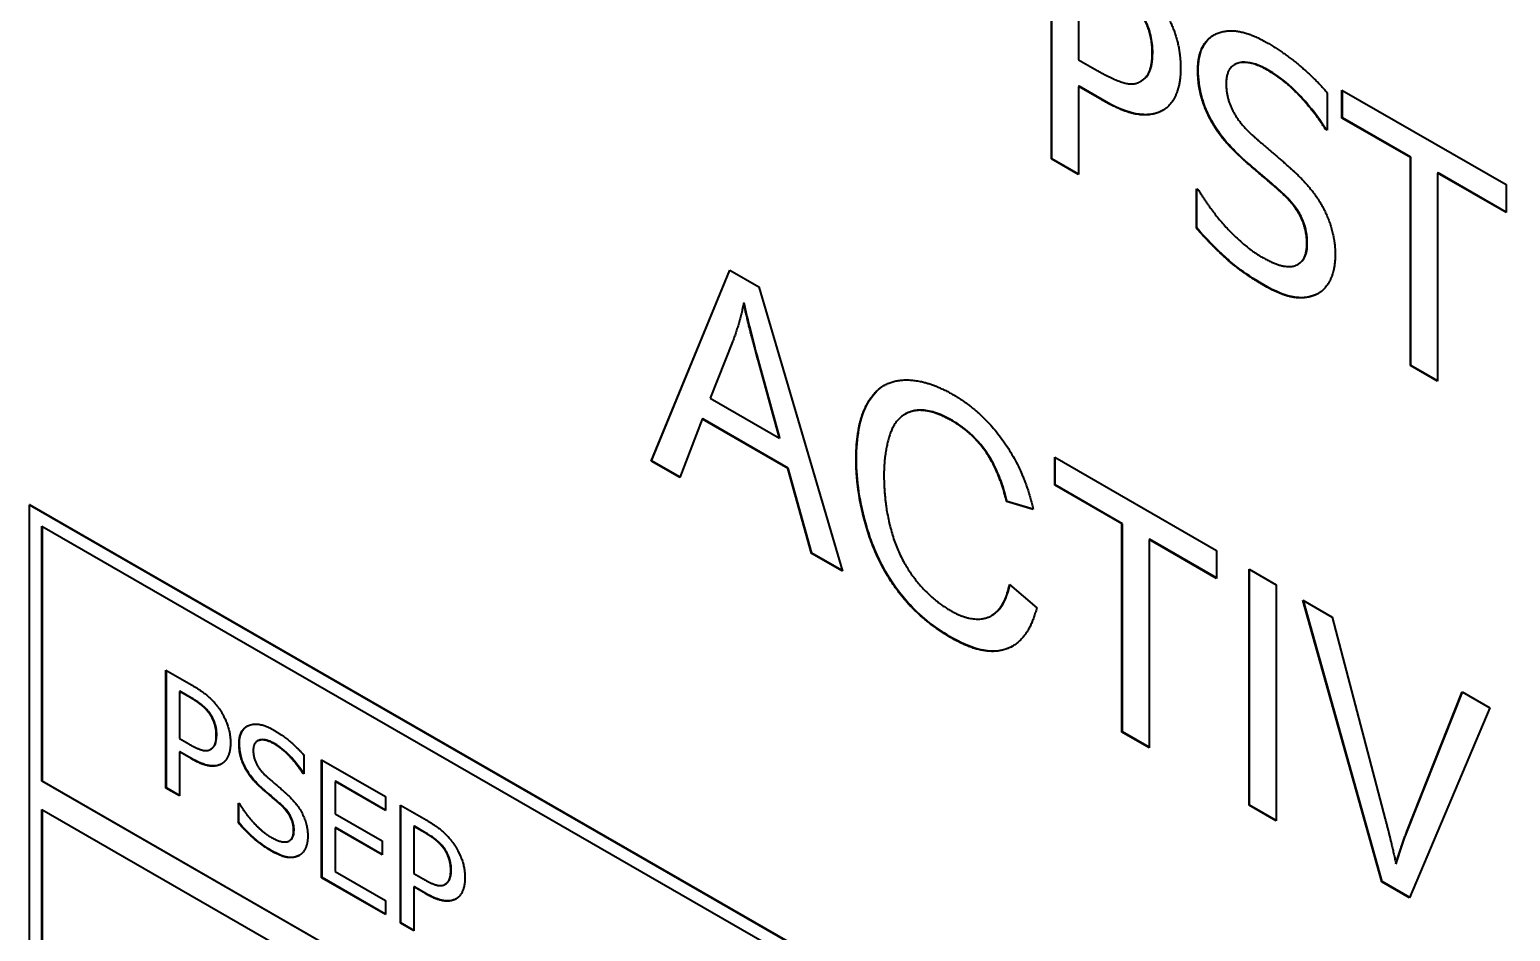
# Model space of a CAD drawing. Header units: millimetres. Extents: x 0 to 3364, y 0 to 2376.
# Drawn here: x 2988.89 to 3001.71, y 1904.67 to 1912.48 of the extents above; entities that cross this region are included whole.
import ezdxf

# ---------------------------------------------------------------- set-up
doc = ezdxf.new("R2010")
doc.units = ezdxf.units.MM
doc.header["$LTSCALE"] = 4
doc.layers.add('가시적인 것(ISO)', color=3, linetype='Continuous', lineweight=40, true_color=0x00ff00)
doc.layers.add('가시적인 좁은 것(ISO)', color=3, linetype='Continuous', lineweight=35, true_color=0x00ff00)

msp = doc.modelspace()

# ---------------------------------------------------------------- linework, layer by layer
at = {"layer": '가시적인 것(ISO)'}
for p, q in [((2997.7395, 1911.3582), (2997.7395, 1913.402)), ((2997.743, 1911.3602), (2997.743, 1913.4)), ((2997.9744, 1913.0315), (2997.9744, 1912.2166)), ((2997.9744, 1912.2166), (2998.1349, 1912.1243)), ((2999.3254, 1912.1754), (2999.3219, 1912.1734)), ((2997.978, 1911.9868), (2997.9744, 1911.9848)), ((2998.1736, 1911.8701), (2997.9744, 1911.9848)), ((2997.9744, 1911.9848), (2997.9744, 1911.2229)), ((2998.1771, 1911.8721), (2997.978, 1911.9868)), ((2998.5099, 1912.0287), (2998.5064, 1912.0267)), ((2998.5152, 1912.0319), (2998.5116, 1912.0299)), ((3000.1261, 1911.9316), (3000.1261, 1911.607)), ((3000.2536, 1911.7124), (3000.2536, 1911.9542)), ((3000.2536, 1911.9542), (3001.6747, 1911.1359)), ((3000.2572, 1911.7145), (3000.2572, 1911.9522)), ((3000.2572, 1911.7145), (3000.2536, 1911.7124)), ((3000.8467, 1911.3709), (3000.2536, 1911.7124)), ((3000.8502, 1911.3729), (3000.2572, 1911.7145)), ((3000.1125, 1911.6189), (3000.1089, 1911.6169)), ((3000.1261, 1911.607), (3000.1089, 1911.6169)), ((3000.1261, 1911.611), (3000.1125, 1911.6189)), ((2997.743, 1911.3602), (2997.7395, 1911.3582)), ((2997.9744, 1911.2229), (2997.7395, 1911.3582)), ((2997.9744, 1911.2269), (2997.743, 1911.3602)), ((3000.8502, 1911.3729), (3000.8467, 1911.3709)), ((3000.8467, 1909.5688), (3000.8467, 1911.3709)), ((3000.8502, 1909.5709), (3000.8502, 1911.3729)), ((3001.0852, 1911.2376), (3001.0816, 1911.2356)), ((3001.6747, 1910.8941), (3001.0816, 1911.2356)), ((3001.0816, 1911.2356), (3001.0816, 1909.4336)), ((3001.6747, 1910.8981), (3001.0852, 1911.2376)), ((2998.993, 1910.7589), (2998.993, 1911.1001)), ((2998.993, 1911.1001), (2999.0102, 1911.0902)), ((2998.9965, 1910.7609), (2998.9965, 1911.0981)), ((3001.6747, 1911.1359), (3001.6747, 1910.8941)), ((2998.9965, 1910.7609), (2998.993, 1910.7589)), ((2994.2748, 1908.7428), (2994.9539, 1910.3956)), ((2994.2784, 1908.7448), (2994.9561, 1910.3943)), ((2994.9539, 1910.3956), (2995.2072, 1910.2497)), ((2999.8764, 1910.4474), (2999.8729, 1910.4454)), ((2995.2072, 1910.2497), (2995.9294, 1907.7899)), ((2995.0787, 1910.1128), (2995.0752, 1910.1108)), ((2994.9795, 1909.7748), (2994.7841, 1909.2876)), ((2995.3851, 1908.9415), (2995.1991, 1909.6156)), ((2995.3886, 1908.9436), (2995.2027, 1909.6177)), ((3000.8502, 1909.5709), (3000.8467, 1909.5688)), ((3001.0816, 1909.4336), (3000.8467, 1909.5688)), ((3001.0816, 1909.4376), (3000.8502, 1909.5709)), ((2994.7841, 1909.2876), (2995.3851, 1908.9415)), ((2994.7168, 1909.1067), (2994.5228, 1908.6)), ((2994.7203, 1909.1087), (2994.7168, 1909.1067)), ((2995.4578, 1908.68), (2994.7168, 1909.1067)), ((2995.4614, 1908.682), (2994.7203, 1909.1087)), ((2996.4738, 1909.1502), (2996.4703, 1909.1481)), ((2995.3886, 1908.9436), (2995.3851, 1908.9415)), ((2994.2784, 1908.7448), (2994.2748, 1908.7428)), ((2994.5228, 1908.6), (2994.2748, 1908.7428)), ((2994.524, 1908.6033), (2994.2784, 1908.7448)), ((2997.7672, 1908.534), (2997.7672, 1908.7755)), ((2997.7672, 1908.7755), (2999.1685, 1907.9685)), ((2997.7708, 1908.536), (2997.7708, 1908.7734)), ((2995.4614, 1908.682), (2995.4578, 1908.68)), ((2995.6626, 1907.9436), (2995.4578, 1908.68)), ((2995.6662, 1907.9456), (2995.4614, 1908.682)), ((2997.7708, 1908.536), (2997.7672, 1908.534)), ((2998.3493, 1908.1988), (2997.7672, 1908.534)), ((2998.3529, 1908.2009), (2997.7708, 1908.536)), ((2988.8984, 1908.3651), (2988.8948, 1908.363)), ((2988.8948, 1908.363), (3021.4217, 1889.632)), ((2988.8948, 1888.7419), (2988.8948, 1908.363)), ((2988.8984, 1908.3651), (3021.4253, 1889.6341)), ((2997.3544, 1908.3941), (2997.3509, 1908.3921)), ((2997.5813, 1908.3233), (2997.3509, 1908.3921)), ((2997.5806, 1908.3266), (2997.3544, 1908.3941)), ((2989.0009, 1905.9719), (2989.0009, 1908.1793)), ((2989.0009, 1908.1793), (3021.3157, 1889.5705)), ((2989.0044, 1908.1773), (2989.0044, 1905.974)), ((2998.3529, 1908.2009), (2998.3493, 1908.1988)), ((2998.3493, 1906.3964), (2998.3493, 1908.1988)), ((2998.3529, 1906.3984), (2998.3529, 1908.2009)), ((2998.5873, 1908.0658), (2998.5838, 1908.0638)), ((2999.1685, 1907.7271), (2998.5838, 1908.0638)), ((2998.5838, 1908.0638), (2998.5838, 1906.2614)), ((2999.1685, 1907.7311), (2998.5873, 1908.0658)), ((2999.1685, 1907.9685), (2999.1685, 1907.7271)), ((2995.6662, 1907.9456), (2995.6626, 1907.9436)), ((2995.9294, 1907.7899), (2995.6626, 1907.9436)), ((2995.928, 1907.7948), (2995.6662, 1907.9456)), ((2999.4488, 1905.7633), (2999.4488, 1907.8071)), ((2999.4488, 1907.8071), (2999.6832, 1907.6721)), ((2999.4523, 1905.7653), (2999.4523, 1907.8051)), ((2997.3765, 1907.6748), (2997.611, 1907.4712)), ((2999.6832, 1907.6721), (2999.6832, 1905.6283)), ((3000.5981, 1905.1014), (2999.915, 1907.5387)), ((2999.915, 1907.5387), (3000.1683, 1907.3928)), ((3000.6016, 1905.1035), (2999.9199, 1907.5359)), ((2997.2251, 1907.4078), (2997.2216, 1907.4058)), ((3000.1683, 1907.3928), (3000.6277, 1905.6436)), ((2990.0746, 1906.9337), (2990.2967, 1906.8058)), ((2990.0746, 1905.9117), (2990.0746, 1906.9337)), ((2990.0782, 1905.9138), (2990.0782, 1906.9316)), ((2990.1956, 1906.7505), (2990.1921, 1906.7484)), ((2990.1921, 1906.7484), (2990.1921, 1906.341)), ((2990.2895, 1906.6923), (2990.1921, 1906.7484)), ((2990.2931, 1906.6944), (2990.1956, 1906.7505)), ((3000.815, 1905.5358), (3001.2934, 1906.7449)), ((3000.8186, 1905.5378), (3001.2956, 1906.7436)), ((3001.2934, 1906.7449), (3001.5318, 1906.6076)), ((3001.5318, 1906.6076), (3000.8393, 1904.9625)), ((2990.1921, 1906.341), (2990.2723, 1906.2948)), ((2990.8694, 1906.3214), (2990.8658, 1906.3194)), ((2998.3529, 1906.3984), (2998.3493, 1906.3964)), ((2998.5838, 1906.2614), (2998.3493, 1906.3964)), ((2998.5838, 1906.2655), (2998.3529, 1906.3984)), ((2990.1956, 1906.2271), (2990.1921, 1906.225)), ((2990.2917, 1906.1677), (2990.1921, 1906.225)), ((2990.1921, 1906.225), (2990.1921, 1905.8441)), ((2990.2952, 1906.1697), (2990.1956, 1906.2271)), ((2990.4616, 1906.248), (2990.4581, 1906.246)), ((2990.4642, 1906.2496), (2990.4607, 1906.2476)), ((2991.2679, 1906.1985), (2991.2679, 1906.0361)), ((2991.2629, 1906.0431), (2991.2594, 1906.0411)), ((2991.2679, 1906.0361), (2991.2594, 1906.0411)), ((2991.2679, 1906.0402), (2991.2629, 1906.0431)), ((2991.4219, 1906.1578), (2991.9749, 1905.8394)), ((2991.4219, 1905.1359), (2991.4219, 1906.1578)), ((2991.4255, 1905.1379), (2991.4255, 1906.1558)), ((2989.0044, 1905.974), (2989.0009, 1905.9719)), ((3021.3157, 1887.3631), (2989.0009, 1905.9719)), ((2989.0044, 1905.974), (3021.3157, 1887.3672)), ((2990.0782, 1905.9138), (2990.0746, 1905.9117)), ((2990.1921, 1905.8441), (2990.0746, 1905.9117)), ((2990.1921, 1905.8482), (2990.0782, 1905.9138)), ((2991.543, 1905.9713), (2991.5394, 1905.9693)), ((2991.5394, 1905.9693), (2991.5394, 1905.6893)), ((2991.9749, 1905.7185), (2991.5394, 1905.9693)), ((2991.9749, 1905.7225), (2991.543, 1905.9713)), ((2990.7014, 1905.6121), (2990.7014, 1905.7827)), ((2990.7014, 1905.7827), (2990.71, 1905.7778)), ((2990.7049, 1905.6141), (2990.7049, 1905.7807)), ((2991.9749, 1905.8394), (2991.9749, 1905.7185)), ((2989.0009, 1903.5193), (2989.0009, 1905.7267)), ((2989.0009, 1905.7267), (3021.3157, 1887.1178)), ((2989.0044, 1905.7246), (2989.0044, 1903.5213)), ((2991.5394, 1905.6893), (2991.9455, 1905.4555)), ((2992.1038, 1905.7651), (2992.3259, 1905.6373)), ((2992.1038, 1904.7432), (2992.1038, 1905.7651)), ((2992.1074, 1904.7452), (2992.1074, 1905.7631)), ((2999.4523, 1905.7653), (2999.4488, 1905.7633)), ((2999.6832, 1905.6283), (2999.4488, 1905.7633)), ((2999.6832, 1905.6323), (2999.4523, 1905.7653)), ((2990.7049, 1905.6141), (2990.7014, 1905.6121)), ((2991.543, 1905.5705), (2991.5394, 1905.5684)), ((2991.9455, 1905.3346), (2991.5394, 1905.5684)), ((2991.5394, 1905.5684), (2991.5394, 1905.1891)), ((2991.9455, 1905.3386), (2991.543, 1905.5705)), ((2992.2248, 1905.5819), (2992.2213, 1905.5799)), ((2992.2213, 1905.5799), (2992.2213, 1905.1724)), ((2992.3187, 1905.5238), (2992.2213, 1905.5799)), ((2992.3223, 1905.5258), (2992.2248, 1905.5819)), ((2991.1449, 1905.4574), (2991.1413, 1905.4553)), ((2991.9455, 1905.4555), (2991.9455, 1905.3346)), ((2991.4255, 1905.1379), (2991.4219, 1905.1359)), ((2991.9749, 1904.8174), (2991.4219, 1905.1359)), ((2991.9749, 1904.8215), (2991.4255, 1905.1379)), ((2991.5394, 1905.1891), (2991.9749, 1904.9384)), ((2992.2213, 1905.1724), (2992.3015, 1905.1262)), ((3000.7242, 1905.2587), (3000.7207, 1905.2567)), ((2992.2248, 1905.0585), (2992.2213, 1905.0565)), ((2992.3209, 1904.9992), (2992.2213, 1905.0565)), ((2992.2213, 1905.0565), (2992.2213, 1904.6756)), ((2992.3244, 1905.0012), (2992.2248, 1905.0585)), ((2992.4908, 1905.0795), (2992.4873, 1905.0774)), ((2992.4934, 1905.0811), (2992.4899, 1905.079)), ((3000.6016, 1905.1035), (3000.5981, 1905.1014)), ((3000.8393, 1904.9625), (3000.5981, 1905.1014)), ((3000.8407, 1904.9658), (3000.6016, 1905.1035)), ((2991.9749, 1904.9384), (2991.9749, 1904.8174)), ((2992.1074, 1904.7452), (2992.1038, 1904.7432)), ((2992.2213, 1904.6756), (2992.1038, 1904.7432)), ((2992.2213, 1904.6796), (2992.1074, 1904.7452))]:
    msp.add_line(p, q, dxfattribs=at)
for points, degree in [([(2998.6463, 1912.7523), (2998.7451, 1912.6175), (2998.8569, 1912.313), (2998.8569, 1912.1424)], 2), ([(2998.6119, 1912.2752), (2998.6119, 1912.3812), (2998.5489, 1912.5732), (2998.4844, 1912.66)], 2), ([(2999.0059, 1912.1245), (2999.0059, 1912.373), (2999.3411, 1912.5162), (2999.6004, 1912.3669)], 2), ([(2999.6004, 1912.3669), (2999.7494, 1912.2811), (3000.013, 1912.0614), (3000.1261, 1911.9316)], 2), ([(2998.5116, 1912.0299), (2998.5646, 1912.0606), (2998.6119, 1912.1775), (2998.6119, 1912.2752)], 2), ([(2999.6161, 1912.1226), (2999.4528, 1912.2166), (2999.2508, 1912.1557), (2999.2508, 1912.0116)], 2), ([(2998.1349, 1912.1243), (2998.2781, 1912.0418), (2998.4543, 1911.9933), (2998.5116, 1912.0299)], 2), ([(2998.8569, 1912.1424), (2998.8569, 1912.0099), (2998.7752, 1911.8184), (2998.7022, 1911.7777)], 2), ([(2999.1205, 1911.6892), (2999.066, 1911.7884), (2999.0059, 1912.0053), (2999.0059, 1912.1245)], 2), ([(3000.1089, 1911.6169), (3000.0244, 1911.755), (2999.7608, 1912.0393), (2999.6161, 1912.1226)], 2), ([(2998.5099, 1912.0287), (2998.5117, 1912.0297), (2998.5134, 1912.0308), (2998.5152, 1912.0319)], 3), ([(2999.2508, 1912.0116), (2999.2508, 1911.8824), (2999.3697, 1911.6599), (2999.4815, 1911.5608)], 2), ([(2998.7022, 1911.7777), (2998.6105, 1911.7261), (2998.3627, 1911.7612), (2998.1736, 1911.8701)], 2), ([(2998.7066, 1911.7802), (2998.7063, 1911.7801), (2998.706, 1911.7799), (2998.7057, 1911.7797)], 3), ([(2999.4127, 1911.3404), (2999.321, 1911.4213), (2999.1763, 1911.5891), (2999.1205, 1911.6892)], 2), ([(2999.4815, 1911.5608), (2999.556, 1911.4947), (2999.7723, 1911.3105), (2999.8439, 1911.2444)], 2), ([(2999.7322, 1911.0636), (2999.6505, 1911.1372), (2999.5144, 1911.252), (2999.4127, 1911.3404)], 2), ([(2999.8439, 1911.2444), (3000.0258, 1911.0751), (3000.1949, 1910.7177), (3000.1949, 1910.5272)], 2), ([(2999.0102, 1911.0902), (2999.1262, 1910.8975), (2999.4199, 1910.5893), (2999.556, 1910.5109)], 2), ([(2999.9499, 1910.6252), (2999.9499, 1910.7478), (2999.8453, 1910.9604), (2999.7322, 1911.0636)], 2), ([(2999.5732, 1910.2658), (2999.3812, 1910.3763), (2999.1119, 1910.6242), (2998.993, 1910.7589)], 2), ([(2999.556, 1910.5109), (2999.7508, 1910.3987), (2999.9499, 1910.4712), (2999.9499, 1910.6252)], 2), ([(3000.1949, 1910.5272), (3000.1949, 1910.4063), (3000.1104, 1910.2231), (3000.0344, 1910.1857)], 2), ([(3000.0344, 1910.1857), (2999.9499, 1910.1449), (2999.735, 1910.1726), (2999.5732, 1910.2658)], 2), ([(3000.0489, 1910.1935), (3000.0453, 1910.1915), (3000.0417, 1910.1895), (3000.038, 1910.1877)], 3), ([(2995.0752, 1910.1108), (2995.0401, 1909.9346), (2994.9795, 1909.7748)], 2), ([(2995.1991, 1909.6156), (2995.1156, 1909.9223), (2995.0752, 1910.1108)], 2), ([(2996.048, 1908.7592), (2996.048, 1909.0785), (2996.2595, 1909.4334), (2996.6489, 1909.4553), (2996.8834, 1909.3203)], 2), ([(2996.8834, 1909.3203), (2997.1488, 1909.1674), (2997.5099, 1908.6464), (2997.5813, 1908.3233)], 2), ([(2996.878, 1909.0913), (2996.6745, 1909.2084), (2996.3997, 1909.1408), (2996.2892, 1908.8244), (2996.2892, 1908.6218)], 2), ([(2997.3509, 1908.3921), (2997.2889, 1908.6506), (2997.0558, 1908.9889), (2996.878, 1909.0913)], 2), ([(2996.8793, 1907.2087), (2996.5937, 1907.3731), (2996.2353, 1907.849), (2996.048, 1908.4663), (2996.048, 1908.7592)], 2), ([(2996.2892, 1908.6218), (2996.2892, 1908.3617), (2996.4212, 1907.8962), (2996.6974, 1907.5455), (2996.8591, 1907.4524)], 2), ([(2996.8591, 1907.4524), (2997.0558, 1907.3391), (2997.328, 1907.4441), (2997.3765, 1907.6748)], 2), ([(2997.611, 1907.4712), (2997.5368, 1907.1805), (2997.1555, 1907.0496), (2996.8793, 1907.2087)], 2), ([(2990.2967, 1906.8058), (2990.3755, 1906.7604), (2990.4858, 1906.6671), (2990.528, 1906.6088)], 2), ([(2990.4471, 1906.5627), (2990.4192, 1906.6003), (2990.3447, 1906.6606), (2990.2895, 1906.6923)], 2), ([(2990.5108, 1906.3703), (2990.5108, 1906.4233), (2990.4793, 1906.5193), (2990.4471, 1906.5627)], 2), ([(2990.528, 1906.6088), (2990.5775, 1906.5414), (2990.6333, 1906.3892), (2990.6333, 1906.3039)], 2), ([(2990.7078, 1906.2949), (2990.7078, 1906.4192), (2990.8754, 1906.4907), (2991.0051, 1906.4161)], 2), ([(2991.0051, 1906.4161), (2991.0796, 1906.3732), (2991.2114, 1906.2633), (2991.2679, 1906.1985)], 2), ([(2990.2723, 1906.2948), (2990.344, 1906.2535), (2990.4321, 1906.2293), (2990.4607, 1906.2476)], 2), ([(2990.4607, 1906.2476), (2990.4872, 1906.263), (2990.5108, 1906.3214), (2990.5108, 1906.3703)], 2), ([(2990.6333, 1906.3039), (2990.6333, 1906.2376), (2990.5925, 1906.1419), (2990.556, 1906.1215)], 2), ([(2990.7651, 1906.0773), (2990.7379, 1906.1269), (2990.7078, 1906.2353), (2990.7078, 1906.2949)], 2), ([(2991.013, 1906.294), (2990.9313, 1906.341), (2990.8303, 1906.3105), (2990.8303, 1906.2385)], 2), ([(2991.2594, 1906.0411), (2991.2171, 1906.1101), (2991.0853, 1906.2523), (2991.013, 1906.294)], 2), ([(2990.556, 1906.1215), (2990.5101, 1906.0957), (2990.3862, 1906.1133), (2990.2917, 1906.1677)], 2), ([(2990.4616, 1906.248), (2990.4625, 1906.2485), (2990.4634, 1906.2491), (2990.4642, 1906.2496)], 3), ([(2990.8303, 1906.2385), (2990.8303, 1906.1739), (2990.8898, 1906.0626), (2990.9456, 1906.0131)], 2), ([(2990.9112, 1905.9028), (2990.8654, 1905.9433), (2990.7931, 1906.0272), (2990.7651, 1906.0773)], 2), ([(2991.071, 1905.7645), (2991.0301, 1905.8012), (2990.9621, 1905.8587), (2990.9112, 1905.9028)], 2), ([(2990.9456, 1906.0131), (2990.9829, 1905.98), (2991.091, 1905.8879), (2991.1268, 1905.8549)], 2), ([(2990.71, 1905.7778), (2990.768, 1905.6814), (2990.9148, 1905.5273), (2990.9829, 1905.4881)], 2), ([(2991.1268, 1905.8549), (2991.2178, 1905.7702), (2991.3023, 1905.5915), (2991.3023, 1905.4963)], 2), ([(2991.1798, 1905.5453), (2991.1798, 1905.6066), (2991.1276, 1905.7129), (2991.071, 1905.7645)], 2), ([(2990.9915, 1905.3656), (2990.8955, 1905.4208), (2990.7608, 1905.5447), (2990.7014, 1905.6121)], 2), ([(2990.9829, 1905.4881), (2991.0803, 1905.432), (2991.1798, 1905.4683), (2991.1798, 1905.5453)], 2), ([(2992.4763, 1905.3941), (2992.4484, 1905.4317), (2992.3739, 1905.492), (2992.3187, 1905.5238)], 2), ([(2992.3259, 1905.6373), (2992.4047, 1905.5919), (2992.515, 1905.4986), (2992.5572, 1905.4403)], 2), ([(3000.6277, 1905.6436), (3000.683, 1905.4342), (3000.7207, 1905.2567)], 2), ([(3000.7207, 1905.2567), (3000.7611, 1905.4001), (3000.815, 1905.5358)], 2), ([(2991.3023, 1905.4963), (2991.3023, 1905.4358), (2991.2601, 1905.3442), (2991.2221, 1905.3255)], 2), ([(2992.5401, 1905.2017), (2992.5401, 1905.2547), (2992.5085, 1905.3507), (2992.4763, 1905.3941)], 2), ([(2992.5572, 1905.4403), (2992.6067, 1905.3729), (2992.6625, 1905.2206), (2992.6625, 1905.1353)], 2), ([(2991.2221, 1905.3255), (2991.1798, 1905.3051), (2991.0724, 1905.3189), (2990.9915, 1905.3656)], 2), ([(2991.2302, 1905.3299), (2991.2287, 1905.3291), (2991.2272, 1905.3283), (2991.2256, 1905.3275)], 3), ([(2992.4899, 1905.079), (2992.5164, 1905.0944), (2992.5401, 1905.1529), (2992.5401, 1905.2017)], 2), ([(2992.6625, 1905.1353), (2992.6625, 1905.0691), (2992.6217, 1904.9733), (2992.5852, 1904.953)], 2), ([(2992.3015, 1905.1262), (2992.3732, 1905.085), (2992.4613, 1905.0608), (2992.4899, 1905.079)], 2), ([(2992.4908, 1905.0795), (2992.4917, 1905.08), (2992.4926, 1905.0805), (2992.4934, 1905.0811)], 3), ([(2992.5852, 1904.953), (2992.5393, 1904.9272), (2992.4154, 1904.9447), (2992.3209, 1904.9992)], 2)]:
    msp.add_open_spline(points, degree=degree, dxfattribs=at)
for points, knots in [([(2998.6155, 1912.2772), (2998.6155, 1912.3187), (2998.6118, 1912.3626), (2998.5922, 1912.4605), (2998.5768, 1912.5019), (2998.5442, 1912.5774), (2998.5183, 1912.6212), (2998.488, 1912.6621)], [-0.066393617, -0.066393617, -0.066393617, -0.066393617, -0.049983575, -0.049983575, -0.030972939, -0.030972939, 0, 0, 0, 0]), ([(2999.0094, 1912.1266), (2999.0094, 1912.1989), (2999.0201, 1912.2631), (2999.0678, 1912.3682), (2999.1027, 1912.4056), (2999.1461, 1912.4311)], [-0.32631715, -0.32631715, -0.32631715, -0.32631715, -0.24149987, -0.24149987, -0.15803762, -0.15803762, -0.15803762, -0.15803762]), ([(2998.5152, 1912.0319), (2998.5321, 1912.0417), (2998.5476, 1912.0541), (2998.5734, 1912.0842), (2998.5838, 1912.1012), (2998.6031, 1912.1489), (2998.6155, 1912.1949), (2998.6155, 1912.2772)], [-0.14927845, -0.14927845, -0.14927845, -0.14927845, -0.10356515, -0.10356515, -0.06042195, -0.06042195, 0, 0, 0, 0]), ([(2999.6197, 1912.1246), (2999.582, 1912.1463), (2999.5439, 1912.1647), (2999.4739, 1912.1886), (2999.4418, 1912.1952), (2999.3754, 1912.1961), (2999.3467, 1912.1877), (2999.3254, 1912.1754)], [-0.125163669, -0.125163669, -0.125163669, -0.125163669, -0.101619965, -0.101619965, -0.080571573, -0.080571573, -0.055542657, -0.055542657, -0.055542657, -0.055542657]), ([(2999.124, 1911.6912), (2999.075, 1911.7806), (2999.0516, 1911.8554), (2999.0175, 1911.9782), (2999.0094, 1912.0553), (2999.0094, 1912.1266)], [-0.081020967, -0.081020967, -0.081020967, -0.081020967, -0.052334225, -0.052334225, 0, 0, 0, 0]), ([(3000.1125, 1911.6189), (3000.0349, 1911.7457), (2999.9424, 1911.8503), (2999.8015, 1911.9995), (2999.7123, 1912.0713), (2999.6197, 1912.1246)], [-0.12956978, -0.12956978, -0.12956978, -0.12956978, -0.07863238, -0.07863238, 0, 0, 0, 0]), ([(2998.7057, 1911.7797), (2998.6753, 1911.7626), (2998.642, 1911.7511), (2998.5566, 1911.7377), (2998.5137, 1911.7424), (2998.3978, 1911.7588), (2998.2877, 1911.8084), (2998.1771, 1911.8721)], [-0.13545503, -0.13545503, -0.13545503, -0.13545503, -0.11788188, -0.11788188, -0.09384975, -0.09384975, 0, 0, 0, 0]), ([(2999.4162, 1911.3424), (2999.3292, 1911.4192), (2999.2766, 1911.479), (2999.204, 1911.5632), (2999.1613, 1911.6245), (2999.124, 1911.6912)], [-0.069003597, -0.069003597, -0.069003597, -0.069003597, -0.045850558, -0.045850558, 0, 0, 0, 0]), ([(2999.7357, 1911.0657), (2999.6861, 1911.1104), (2999.6362, 1911.1543), (2999.532, 1911.2422), (2999.4696, 1911.296), (2999.4162, 1911.3424)], [-0.090193495, -0.090193495, -0.090193495, -0.090193495, -0.046731269, -0.046731269, 0, 0, 0, 0]), ([(2999.9535, 1910.6273), (2999.9535, 1910.6586), (2999.9509, 1910.6917), (2999.9388, 1910.7565), (2999.9301, 1910.7876), (2999.9033, 1910.8551), (2999.8841, 1910.8915), (2999.8218, 1910.9808), (2999.7786, 1911.0266), (2999.7357, 1911.0657)], [-0.1167451, -0.1167451, -0.1167451, -0.1167451, -0.08983718, -0.08983718, -0.06572753, -0.06572753, -0.03789035, -0.03789035, 0, 0, 0, 0]), ([(2999.5767, 1910.2678), (2999.3892, 1910.3758), (2999.2883, 1910.4671), (2999.1631, 1910.5823), (2999.0782, 1910.6683), (2998.9965, 1910.7609)], [-0.11086321, -0.11086321, -0.11086321, -0.11086321, -0.0769799, -0.0769799, 0, 0, 0, 0]), ([(2999.8764, 1910.4474), (2999.8773, 1910.4479), (2999.8781, 1910.4484), (2999.9021, 1910.4629), (2999.9204, 1910.4836), (2999.9474, 1910.544), (2999.9535, 1910.5835), (2999.9535, 1910.6273)], [-0.061254919, -0.061254919, -0.061254919, -0.061254919, -0.060260298, -0.060260298, -0.032125992, -0.032125992, 0, 0, 0, 0]), ([(3000.038, 1910.1877), (2999.9578, 1910.149), (2999.8819, 1910.1561), (2999.7664, 1910.171), (2999.672, 1910.2129), (2999.5767, 1910.2678)], [-0.11735797, -0.11735797, -0.11735797, -0.11735797, -0.08087012, -0.08087012, 0, 0, 0, 0]), ([(2995.2027, 1909.6177), (2995.1778, 1909.7089), (2995.1527, 1909.8039), (2995.1121, 1909.9661), (2995.0939, 1910.042), (2995.0787, 1910.1128)], [-0.10771859, -0.10771859, -0.10771859, -0.10771859, -0.04732276, -0.04732276, 0, 0, 0, 0]), ([(2996.0515, 1908.7612), (2996.0515, 1908.8515), (2996.0579, 1908.9384), (2996.0863, 1909.0923), (2996.107, 1909.1598), (2996.1693, 1909.2864), (2996.2187, 1909.3548), (2996.2937, 1909.3989), (2996.294, 1909.3991), (2996.2942, 1909.3992)], [-0.96144369, -0.96144369, -0.96144369, -0.96144369, -0.71284942, -0.71284942, -0.48400193, -0.48400193, -0.22346488, -0.22346488, -0.22254121, -0.22254121, -0.22254121, -0.22254121]), ([(2996.8815, 1909.0933), (2996.8352, 1909.12), (2996.7888, 1909.1423), (2996.7016, 1909.1728), (2996.6611, 1909.1817), (2996.5563, 1909.1873), (2996.508, 1909.1701), (2996.4738, 1909.1502)], [-0.72619001, -0.72619001, -0.72619001, -0.72619001, -0.63306467, -0.63306467, -0.5475839, -0.5475839, -0.40177394, -0.40177394, -0.40177394, -0.40177394]), ([(2997.3544, 1908.3941), (2997.3387, 1908.4597), (2997.3188, 1908.5273), (2997.2716, 1908.6509), (2997.2453, 1908.7078), (2997.1892, 1908.8041), (2997.1472, 1908.8692), (2997.0187, 1909.0029), (2996.9501, 1909.0538), (2996.8815, 1909.0933)], [-0.28281542, -0.28281542, -0.28281542, -0.28281542, -0.19412983, -0.19412983, -0.11745609, -0.11745609, -0.05818695, -0.05818695, 0, 0, 0, 0]), ([(2996.8829, 1907.2107), (2996.8165, 1907.2489), (2996.7493, 1907.293), (2996.626, 1907.3894), (2996.569, 1907.4404), (2996.4728, 1907.5429), (2996.3879, 1907.6392), (2996.2135, 1907.9458), (2996.1658, 1908.0897), (2996.0794, 1908.3821), (2996.0515, 1908.5768), (2996.0515, 1908.7612)], [-0.39425907, -0.39425907, -0.39425907, -0.39425907, -0.31587064, -0.31587064, -0.24643519, -0.24643519, -0.19259134, -0.19259134, -0.13534297, -0.13534297, 0, 0, 0, 0]), ([(2997.2252, 1907.4078), (2997.2458, 1907.4197), (2997.2662, 1907.4361), (2997.3319, 1907.5123), (2997.361, 1907.5886), (2997.3791, 1907.6725)], [-0.10174002, -0.10174002, -0.10174002, -0.10174002, -0.0720852, -0.0720852, -0.00121119, -0.00121119, -0.00121119, -0.00121119]), ([(2997.4031, 1907.1411), (2997.3488, 1907.1103), (2997.2773, 1907.0911), (2997.0901, 1907.1101), (2996.9872, 1907.1506), (2996.8829, 1907.2107)], [-0.17168367, -0.17168367, -0.17168367, -0.17168367, -0.08855476, -0.08855476, 0, 0, 0, 0]), ([(2990.4506, 1906.5647), (2990.4309, 1906.5913), (2990.4087, 1906.6136), (2990.3693, 1906.6455), (2990.3415, 1906.6665), (2990.2931, 1906.6944)], [-0.10036624, -0.10036624, -0.10036624, -0.10036624, -0.04113079, -0.04113079, 0, 0, 0, 0]), ([(2990.5144, 1906.3723), (2990.5144, 1906.393), (2990.5126, 1906.415), (2990.5027, 1906.4639), (2990.4951, 1906.4846), (2990.4787, 1906.5224), (2990.4658, 1906.5443), (2990.4506, 1906.5647)], [-0.033196808, -0.033196808, -0.033196808, -0.033196808, -0.024991788, -0.024991788, -0.015486469, -0.015486469, 0, 0, 0, 0]), ([(2990.7114, 1906.297), (2990.7114, 1906.3331), (2990.7167, 1906.3652), (2990.7404, 1906.4174), (2990.7575, 1906.436), (2990.7788, 1906.4487)], [-0.163158573, -0.163158573, -0.163158573, -0.163158573, -0.120749933, -0.120749933, -0.079581522, -0.079581522, -0.079581522, -0.079581522]), ([(2990.4642, 1906.2496), (2990.4727, 1906.2545), (2990.4804, 1906.2607), (2990.4933, 1906.2758), (2990.4985, 1906.2843), (2990.5082, 1906.3081), (2990.5144, 1906.3311), (2990.5144, 1906.3723)], [-0.074639225, -0.074639225, -0.074639225, -0.074639225, -0.051782577, -0.051782577, -0.030210975, -0.030210975, 0, 0, 0, 0]), ([(2990.7687, 1906.0793), (2990.7441, 1906.124), (2990.7324, 1906.1614), (2990.7154, 1906.2228), (2990.7114, 1906.2613), (2990.7114, 1906.297)], [-0.040510484, -0.040510484, -0.040510484, -0.040510484, -0.026167112, -0.026167112, 0, 0, 0, 0]), ([(2991.0165, 1906.296), (2990.9976, 1906.3069), (2990.9786, 1906.316), (2990.9436, 1906.328), (2990.9275, 1906.3313), (2990.8943, 1906.3317), (2990.88, 1906.3275), (2990.8694, 1906.3214)], [-0.062581835, -0.062581835, -0.062581835, -0.062581835, -0.050809982, -0.050809982, -0.040285786, -0.040285786, -0.027771328, -0.027771328, -0.027771328, -0.027771328]), ([(2991.2629, 1906.0431), (2991.2241, 1906.1065), (2991.1778, 1906.1588), (2991.1074, 1906.2335), (2991.0628, 1906.2693), (2991.0165, 1906.296)], [-0.064784891, -0.064784891, -0.064784891, -0.064784891, -0.039316189, -0.039316189, 0, 0, 0, 0]), ([(2990.559, 1906.1233), (2990.5439, 1906.1149), (2990.5275, 1906.1092), (2990.485, 1906.1025), (2990.4635, 1906.1049), (2990.4056, 1906.1131), (2990.3505, 1906.1379), (2990.2952, 1906.1697)], [-0.067627837, -0.067627837, -0.067627837, -0.067627837, -0.05894094, -0.05894094, -0.046924875, -0.046924875, 0, 0, 0, 0]), ([(2990.9148, 1905.9049), (2990.8713, 1905.9433), (2990.8449, 1905.9732), (2990.8086, 1906.0153), (2990.7873, 1906.0459), (2990.7687, 1906.0793)], [-0.034501798, -0.034501798, -0.034501798, -0.034501798, -0.022925279, -0.022925279, 0, 0, 0, 0]), ([(2991.0745, 1905.7665), (2991.0497, 1905.7889), (2991.0248, 1905.8108), (2990.9727, 1905.8548), (2990.9415, 1905.8817), (2990.9148, 1905.9049)], [-0.045096747, -0.045096747, -0.045096747, -0.045096747, -0.023365634, -0.023365634, 0, 0, 0, 0]), ([(2991.1834, 1905.5473), (2991.1834, 1905.563), (2991.1821, 1905.5795), (2991.176, 1905.6119), (2991.1717, 1905.6275), (2991.1583, 1905.6612), (2991.1487, 1905.6794), (2991.1176, 1905.7241), (2991.0959, 1905.747), (2991.0745, 1905.7665)], [-0.058372552, -0.058372552, -0.058372552, -0.058372552, -0.044918591, -0.044918591, -0.032863766, -0.032863766, -0.018945176, -0.018945176, 0, 0, 0, 0]), ([(2990.995, 1905.3676), (2990.9012, 1905.4216), (2990.8508, 1905.4672), (2990.7882, 1905.5248), (2990.7458, 1905.5678), (2990.7049, 1905.6141)], [-0.055431607, -0.055431607, -0.055431607, -0.055431607, -0.038489951, -0.038489951, 0, 0, 0, 0]), ([(2991.1449, 1905.4574), (2991.1453, 1905.4576), (2991.1457, 1905.4579), (2991.1577, 1905.4651), (2991.1668, 1905.4755), (2991.1804, 1905.5057), (2991.1834, 1905.5254), (2991.1834, 1905.5473)], [-0.030627459, -0.030627459, -0.030627459, -0.030627459, -0.030130149, -0.030130149, -0.016062996, -0.016062996, 0, 0, 0, 0]), ([(2992.4798, 1905.3962), (2992.4601, 1905.4228), (2992.4379, 1905.4451), (2992.3985, 1905.477), (2992.3707, 1905.4979), (2992.3223, 1905.5258)], [-0.10036624, -0.10036624, -0.10036624, -0.10036624, -0.04113079, -0.04113079, 0, 0, 0, 0]), ([(3000.7242, 1905.2587), (3000.7378, 1905.3068), (3000.7524, 1905.354), (3000.7839, 1905.4471), (3000.8007, 1905.4929), (3000.8186, 1905.5378)], [-0.085840129, -0.085840129, -0.085840129, -0.085840129, -0.043215696, -0.043215696, 0, 0, 0, 0]), ([(2992.5436, 1905.2038), (2992.5436, 1905.2245), (2992.5418, 1905.2464), (2992.5319, 1905.2954), (2992.5243, 1905.3161), (2992.5079, 1905.3539), (2992.495, 1905.3757), (2992.4798, 1905.3962)], [-0.033196808, -0.033196808, -0.033196808, -0.033196808, -0.024991788, -0.024991788, -0.015486469, -0.015486469, 0, 0, 0, 0]), ([(2991.2256, 1905.3275), (2991.1856, 1905.3082), (2991.1476, 1905.3117), (2991.0898, 1905.3192), (2991.0427, 1905.3401), (2990.995, 1905.3676)], [-0.058678983, -0.058678983, -0.058678983, -0.058678983, -0.040435062, -0.040435062, 0, 0, 0, 0]), ([(2992.4934, 1905.0811), (2992.5019, 1905.086), (2992.5096, 1905.0922), (2992.5225, 1905.1072), (2992.5278, 1905.1158), (2992.5374, 1905.1396), (2992.5436, 1905.1626), (2992.5436, 1905.2038)], [-0.074639225, -0.074639225, -0.074639225, -0.074639225, -0.051782577, -0.051782577, -0.030210975, -0.030210975, 0, 0, 0, 0]), ([(2992.5882, 1904.9547), (2992.5731, 1904.9463), (2992.5567, 1904.9407), (2992.5142, 1904.934), (2992.4927, 1904.9363), (2992.4348, 1904.9445), (2992.3797, 1904.9694), (2992.3244, 1905.0012)], [-0.067627837, -0.067627837, -0.067627837, -0.067627837, -0.05894094, -0.05894094, -0.046924875, -0.046924875, 0, 0, 0, 0])]:
    msp.add_open_spline(points, degree=3, knots=knots, dxfattribs=at)
at = {"layer": '가시적인 좁은 것(ISO)'}
for p, q in [((2998.6155, 1912.2772), (2998.6119, 1912.2752)), ((2999.0094, 1912.1266), (2999.0059, 1912.1245)), ((2999.6197, 1912.1246), (2999.6161, 1912.1226)), ((2998.1771, 1911.8721), (2998.1736, 1911.8701)), ((2998.7057, 1911.7797), (2998.7022, 1911.7777)), ((2999.124, 1911.6912), (2999.1205, 1911.6892)), ((2999.4162, 1911.3424), (2999.4127, 1911.3404)), ((2999.7357, 1911.0657), (2999.7322, 1911.0636)), ((2999.9535, 1910.6273), (2999.9499, 1910.6252)), ((2999.5767, 1910.2678), (2999.5732, 1910.2658)), ((3000.038, 1910.1877), (3000.0344, 1910.1857)), ((2995.2027, 1909.6177), (2995.1991, 1909.6156)), ((2996.8815, 1909.0933), (2996.878, 1909.0913)), ((2996.0515, 1908.7612), (2996.048, 1908.7592)), ((2996.8829, 1907.2107), (2996.8793, 1907.2087)), ((2990.2931, 1906.6944), (2990.2895, 1906.6923)), ((2990.4506, 1906.5647), (2990.4471, 1906.5627)), ((2990.5144, 1906.3723), (2990.5108, 1906.3703)), ((2990.7114, 1906.297), (2990.7078, 1906.2949)), ((2991.0165, 1906.296), (2991.013, 1906.294)), ((2990.2952, 1906.1697), (2990.2917, 1906.1677)), ((2990.5586, 1906.123), (2990.556, 1906.1215)), ((2990.7687, 1906.0793), (2990.7651, 1906.0773)), ((2990.9148, 1905.9049), (2990.9112, 1905.9028)), ((2991.0745, 1905.7665), (2991.071, 1905.7645)), ((2991.1834, 1905.5473), (2991.1798, 1905.5453)), ((2992.3223, 1905.5258), (2992.3187, 1905.5238)), ((3000.8186, 1905.5378), (3000.815, 1905.5358)), ((2992.4798, 1905.3962), (2992.4763, 1905.3941)), ((2990.995, 1905.3676), (2990.9915, 1905.3656)), ((2991.2256, 1905.3275), (2991.2221, 1905.3255)), ((2992.5436, 1905.2038), (2992.5401, 1905.2017)), ((2992.3244, 1905.0012), (2992.3209, 1904.9992)), ((2992.5878, 1904.9545), (2992.5852, 1904.953))]:
    msp.add_line(p, q, dxfattribs=at)

doc.saveas('drawing.dxf')
